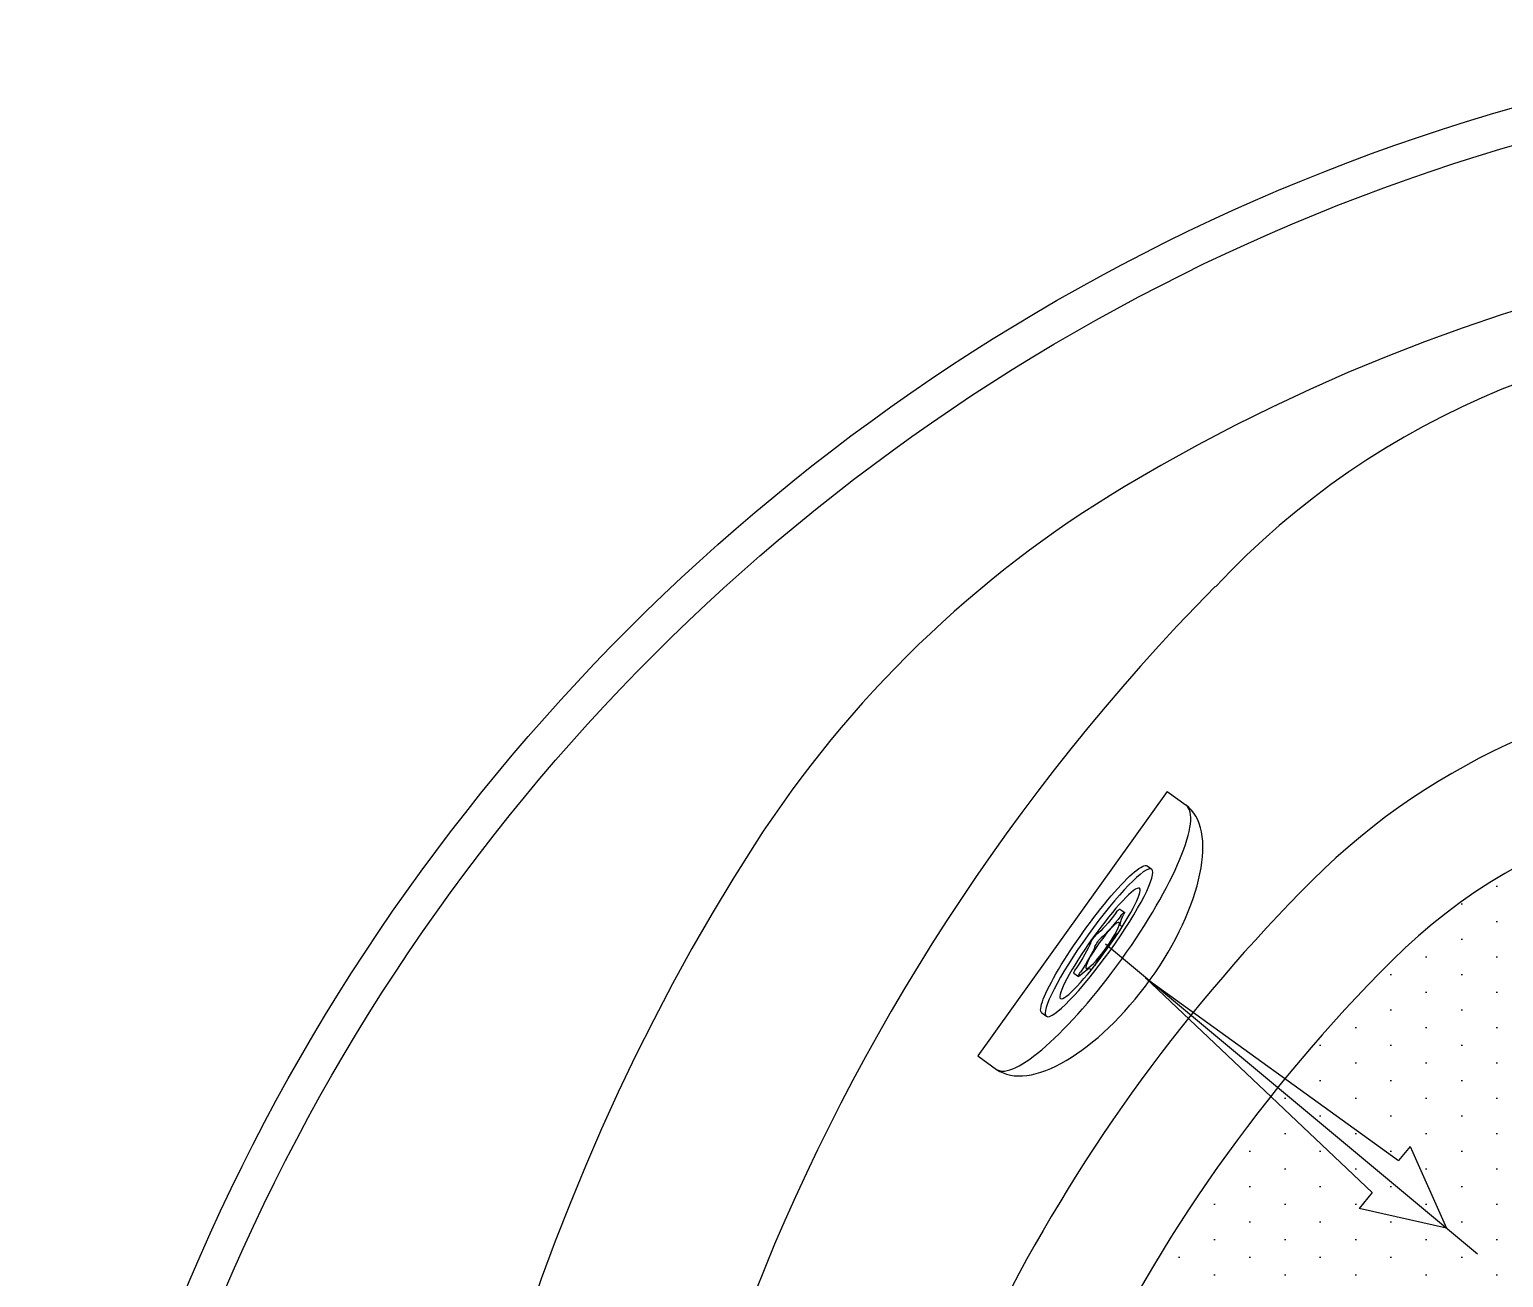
# Model space of a CAD drawing. Header units: millimetres. Extents: x -1237.67 to -1235.86, y 2256.91 to 2258.75.
# Drawn here: x -1237.671 to -1237.019, y 2258.182 to 2258.734 of the extents above; entities that cross this region are included whole.
import ezdxf

# ---------------------------------------------------------------- set-up
doc = ezdxf.new("R2010")
doc.units = ezdxf.units.MM
doc.linetypes.add('CENTER2', pattern=[1.125, 0.75, -0.125, 0.125, -0.125])
for name, color, linetype in [('CONTOR05', 7, 'Continuous'), ('jacuzzi', 1, 'Continuous'), ('LCOTA02', 1, 'Continuous')]:
    doc.layers.add(name, color=color, linetype=linetype)

# ---------------------------------------------------------------- blocks, each defined once
blk = doc.blocks.new('A$C1E5B20B9')
at = {"layer": 'LCOTA02'}
for p, q in [((12, 80), (17, 80)), ((14.56, 57.49), (19.56, 57.49)), ((14.56, 22.51), (20.02, 22.51)), ((12, 0), (17, 0))]:
    blk.add_line(p, q, dxfattribs=at)
for centre, major_axis, start_param, end_param in [((12, 40), (0, 40), 0, 3.141593), ((8.17, 58.96), (0, 19), 3.648269, 4.519872), ((14.56, 54.81), (0, 2.68), 6.283185, 7.661464), ((13.17, 58.96), (0, 19), 3.648269, 4.519872), ((19.56, 54.81), (0, 2.68), 5.533225, 7.661464), ((23.99, 70.67), (0, 19), 2.391632, 3.263235), ((24.78, 49.15), (0, 2.68), 4.276588, 6.404827), ((30.68, 40), (0, 19), 1.134995, 2.006598), ((11.33, 40), (0, 2.68), 0.506677, 2.634916), ((16.33, 40), (0, 2.68), 0.506677, 2.634916), ((8.17, 21.04), (0, 19), 4.904906, 5.776509), ((13.17, 21.04), (0, 19), 4.904906, 5.776509), ((23.99, 9.33), (0, 19), 6.161543, 7.033146), ((24.78, 30.85), (0, 2.68), 3.019951, 5.14819), ((14.56, 25.19), (0, 2.68), 1.763314, 3.141593), ((19.56, 25.19), (0, 2.68), 1.763314, 3.891553)]:
    blk.add_ellipse(centre, major_axis=major_axis, ratio=0.3, start_param=start_param, end_param=end_param, dxfattribs=at)
for centre, major_axis, ratio in [((17, 40), (0, 40), 0.3), ((18, 40), (0, 30), 0.266667), ((21, 40), (0, 12.5), 0.3)]:
    blk.add_ellipse(centre, major_axis=major_axis, ratio=ratio, dxfattribs=at)
blk = doc.blocks.new('A$C00053991')
at = {"layer": 'CONTOR05', "xscale": 0.5, "zscale": 0.5}
blk.add_blockref('A$C1E5B20B9', (0, 0), dxfattribs=at)
blk = doc.blocks.new('A$C691B2982')
at = {"layer": 'CONTOR05', "xscale": 0.1, "yscale": 0.1, "zscale": 0.1}
blk.add_blockref('A$C00053991', (0, 0), dxfattribs=at)

msp = doc.modelspace()

# ---------------------------------------------------------------- hatches: boundary and pattern name
at = {"layer": 'jacuzzi'}
h = msp.add_hatch(dxfattribs=at)
h.set_pattern_fill('DOTS', color=256, scale=0.25, angle=90, style=0)
h.set_pattern_definition([(90, (-1237.25609, 2255.03488), (-0.015625, 0.0078125), [0, -0.015625])])
edge = h.paths.add_edge_path()
edge.add_arc((-1236.5765, 2257.82917), 0.69637, 134.90621, 174.19942)
edge.add_arc((-1237.25936, 2257.89854), 0.01, 174.19942, 256.44843)
edge.add_arc((-1237.27608, 2257.82917), 0.06136, -76.44843, 76.44843, ccw=False)
edge.add_arc((-1237.25936, 2257.75981), 0.01, 103.55157, 185.80058)
edge.add_arc((-1236.5765, 2257.82917), 0.69637, 185.80058, 225.09379)
edge.add_arc((-1236.89162, 2257.51302), 0.25, 225.09379, 340.07332)
edge.add_arc((-1237.7637, 2257.82917), 1.17762, 340.07332, 379.92668)
edge.add_arc((-1236.89162, 2258.14532), 0.25, 19.92668, 134.90621)

# ---------------------------------------------------------------- linework, layer by layer
for p, q in [((-1237.16763, 2258.3971), (-1237.25147, 2258.28022)), ((-1237.16763, 2258.3971), (-1237.15928, 2258.39111)), ((-1237.17718, 2258.31475), (-1237.07687, 2258.21973)), ((-1237.17718, 2258.31475), (-1237.06527, 2258.23385)), ((-1237.25147, 2258.28022), (-1237.24312, 2258.27423)), ((-1237.06014, 2258.24008), (-1237.06527, 2258.23385)), ((-1237.06014, 2258.24008), (-1237.04403, 2258.20392)), ((-1237.07687, 2258.21973), (-1237.08263, 2258.21272)), ((-1237.04403, 2258.20392), (-1237.08263, 2258.21272))]:
    msp.add_line(p, q, dxfattribs=at)
at = {"layer": 'jacuzzi', "linetype": 'CENTER2'}
msp.add_line((-1237.03033, 2258.19243), (-1237.19495, 2258.32955), dxfattribs=at)
at = {"layer": 'jacuzzi'}
msp.add_lwpolyline([(-1237.0681, 2258.32239, 0.173149), (-1237.26931, 2257.89955, 0.375124), (-1237.2617, 2257.88882, -0.787607), (-1237.2617, 2257.76953, 0.375124), (-1237.26931, 2257.75879, 0.173149), (-1237.0681, 2257.33596, 0.548503), (-1236.65658, 2257.42782, 0.175667), (-1236.65658, 2258.23053, 0.548503)], format="xyb", close=True, dxfattribs=at)
at = {"layer": 'jacuzzi', "color": 3}
msp.add_circle((-1236.76608, 2257.82917), 0.905, dxfattribs=at)
at = {"layer": 'jacuzzi'}
msp.add_circle((-1236.76608, 2257.82917), 0.88894, dxfattribs=at)
for centre, radius, start, end in [((-1236.76608, 2257.82917), 0.81894, 239.09785, 120.90215), ((-1236.88334, 2258.24173), 0.36004, 38.15715, 136.91026), ((-1236.92988, 2258.10284), 0.5, 120.90215, 147.22477), ((-1236.4766, 2257.82917), 0.93939, 135.47813, 225.40686), ((-1236.89162, 2258.14532), 0.3, 50.27493, 134.90621), ((-1236.5765, 2257.82917), 0.74637, 134.90621, 170.537)]:
    msp.add_arc(centre, radius, start, end, dxfattribs=at)
for centre, major_axis, ratio, start_param, end_param in [((-1237.2012, 2258.33267), (0.04192, 0.05844), 0.446718, 3.141593, 6.283185), ((-1237.2012, 2258.33267), (0.04192, 0.05844), 0.231067, 3.141593, 6.283185), ((-1236.76608, 2257.82917), (0, -0.88894), 0.83126, 4.053366, 5.371412)]:
    msp.add_ellipse(centre, major_axis=major_axis, ratio=ratio, start_param=start_param, end_param=end_param, dxfattribs=at)

# ---------------------------------------------------------------- block references
at = {"layer": 'jacuzzi', "xscale": -0.009999999999939557, "yscale": 0.01000000000010459, "zscale": 0.009999999999999582, "rotation": 144.3489865579327}
msp.add_blockref('A$C691B2982', (-1237.18136, 2258.36767), dxfattribs=at)

doc.saveas('drawing.dxf')
